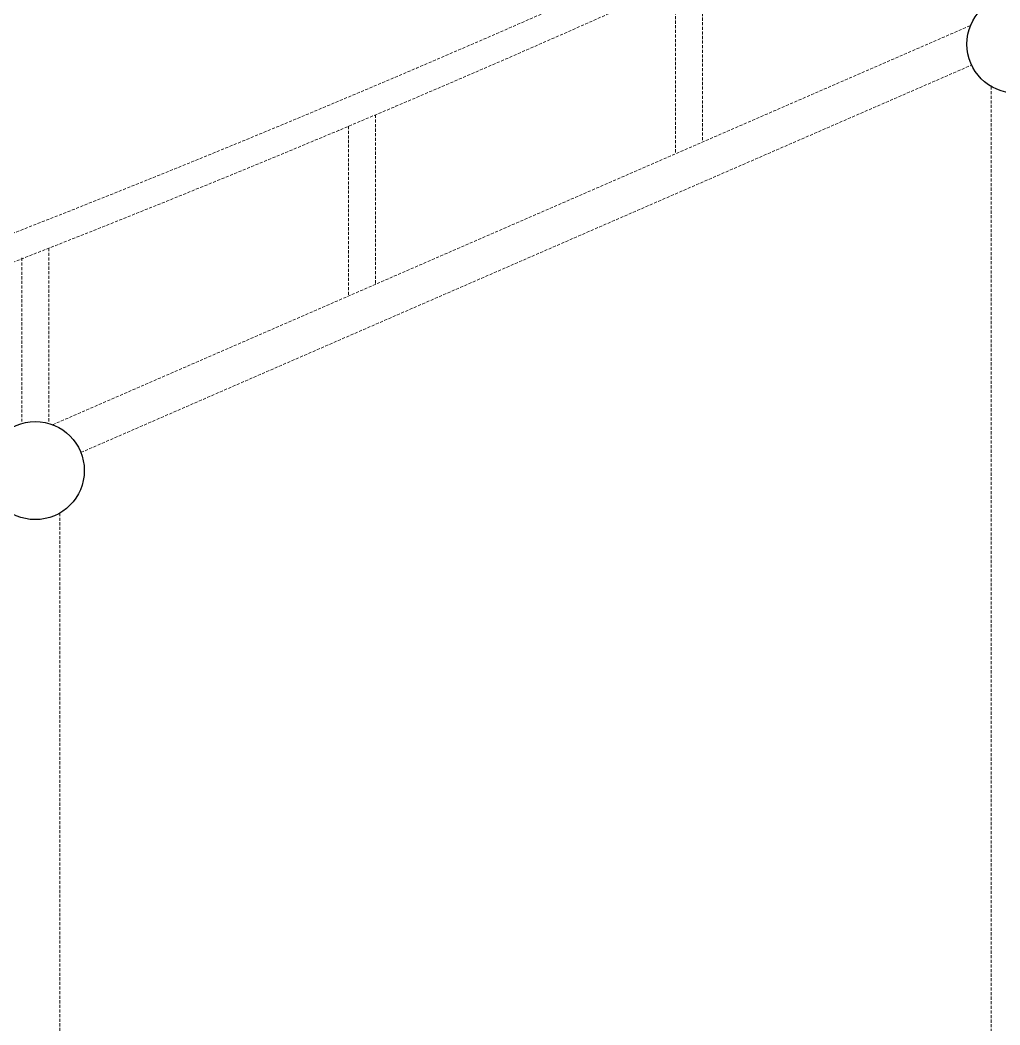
# Model space of a CAD drawing. Header units: inches. Extents: x 11 to 1053, y 2 to 902.
# Drawn here: x 797.2 to 877.1, y 736.2 to 818.2 of the extents above; entities that cross this region are included whole.
import ezdxf

# ---------------------------------------------------------------- set-up
doc = ezdxf.new("R2010")
doc.units = ezdxf.units.IN
doc.header["$MEASUREMENT"] = 0
doc.linetypes.add('DASHED', pattern=[0.75, 0.5, -0.25])
doc.linetypes.add('DASHED2', pattern=[0.375, 0.25, -0.125])
for name, color, linetype, lineweight in [('A-CRTKANO', 5, 'DASHED2', 0), ('A-GREDE', 5, 'DASHED2', 0), ('ZID', 5, 'Continuous', 30)]:
    doc.layers.add(name, color=color, linetype=linetype, lineweight=lineweight)

msp = doc.modelspace()

# ---------------------------------------------------------------- linework, layer by layer
at = {"layer": 'A-CRTKANO', "linetype": 'DASHED', "ltscale": 0.5}
msp.add_arc((382.215, 1860.185, 50), 1137.577, 269.940308, 302.625219, dxfattribs=at)
at = {"layer": 'A-GREDE'}
for p, q in [((852.863, 822.119, 50), (852.863, 808.217, 50)), ((850.663, 821.124, 50), (850.663, 807.26, 50)), ((799.839, 785.152, 50), (874.73, 817.729, 50)), ((802.147, 782.885, 50), (874.815, 814.495, 50)), ((876.43, 812.745, 50), (876.43, 726.809, 50)), ((826.196, 810.437, 50), (826.196, 796.617, 50)), ((823.996, 809.509, 50), (823.996, 795.66, 50)), ((799.53, 799.553, 50), (799.53, 785.409, 50)), ((797.33, 798.763, 50), (797.33, 785.409, 50)), ((800.43, 777.945, 50), (800.43, 726.809, 50))]:
    msp.add_line(p, q, dxfattribs=at)
msp.add_arc((382.215, 1860.185, 50), 1139.777, 269.940308, 302.423339, dxfattribs=at)
at = {"layer": 'ZID'}
for centre in [(878.43, 816.209, 50), (798.43, 781.409, 50)]:
    msp.add_circle(centre, 4, dxfattribs=at)

doc.saveas('drawing.dxf')
